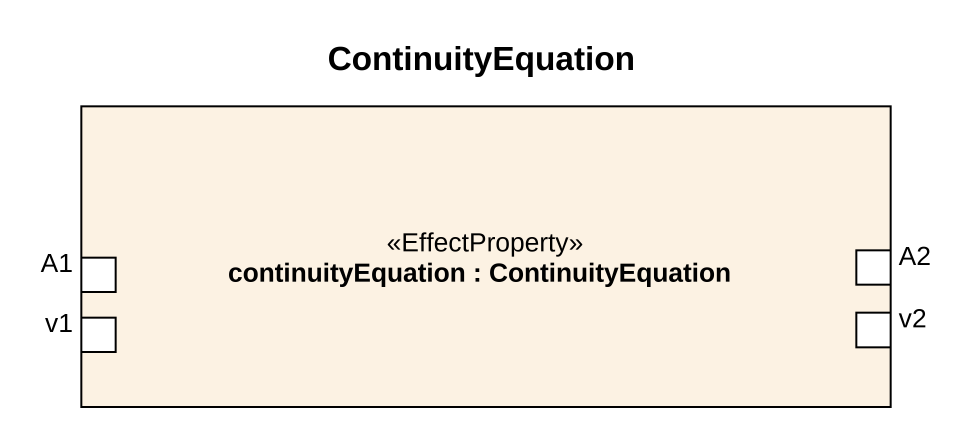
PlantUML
@startuml
title ContinuityEquation
rectangle "continuityEquation : ContinuityEquation" as continuityEquation <<EffectProperty>> {
  port A1
  port v1
  port A2
  port v2
}
@enduml
